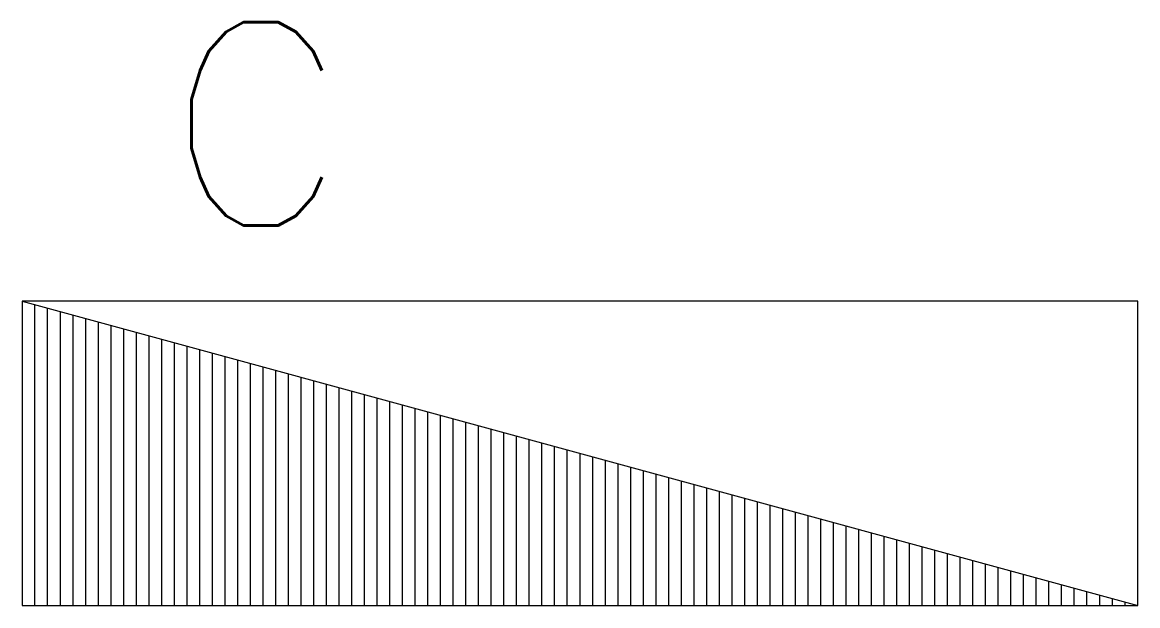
# Model space of a CAD drawing. Extents: x -0.276 to 0.274, y -0.074 to 0.214.
import ezdxf

# ---------------------------------------------------------------- set-up
doc = ezdxf.new("R2010")
doc.units = 0
doc.header["$LTSCALE"] = 0.5
doc.header["$MEASUREMENT"] = 0
doc.layers.get('0').update_dxf_attribs({"linetype": 'CONTINUOUS'})
doc.layers.add('QUADROS', color=1, linetype='CONTINUOUS')
doc.styles.add('ROMANS', font='ROMANS.shx', dxfattribs={"height": 2})

# ---------------------------------------------------------------- blocks, each defined once
blk = doc.blocks.new('*X0')
at = {"color": 0, "linetype": 'Continuous'}
for p, q in [((0.125, 0), (0.125, 2.966)), ((0.25, 0), (0.25, 2.932)), ((0.375, 0), (0.375, 2.898)), ((0.5, 0), (0.5, 2.864)), ((0.625, 0), (0.625, 2.83)), ((0.75, 0), (0.75, 2.795)), ((0.875, 0), (0.875, 2.761)), ((1, 0), (1, 2.727)), ((1.125, 0), (1.125, 2.693)), ((1.25, 0), (1.25, 2.659)), ((1.375, 0), (1.375, 2.625)), ((1.5, 0), (1.5, 2.591)), ((1.625, 0), (1.625, 2.557)), ((1.75, 0), (1.75, 2.523)), ((1.875, 0), (1.875, 2.489)), ((2, 0), (2, 2.455)), ((2.125, 0), (2.125, 2.42)), ((2.25, 0), (2.25, 2.386)), ((2.375, 0), (2.375, 2.352)), ((2.5, 0), (2.5, 2.318)), ((2.625, 0), (2.625, 2.284)), ((2.75, 0), (2.75, 2.25)), ((2.875, 0), (2.875, 2.216)), ((3, 0), (3, 2.182)), ((3.125, 0), (3.125, 2.148)), ((3.25, 0), (3.25, 2.114)), ((3.375, 0), (3.375, 2.08)), ((3.5, 0), (3.5, 2.045)), ((3.625, 0), (3.625, 2.011)), ((3.75, 0), (3.75, 1.977)), ((3.875, 0), (3.875, 1.943)), ((4, 0), (4, 1.909)), ((4.125, 0), (4.125, 1.875)), ((4.25, 0), (4.25, 1.841)), ((4.375, 0), (4.375, 1.807)), ((4.5, 0), (4.5, 1.773)), ((4.625, 0), (4.625, 1.739)), ((4.75, 0), (4.75, 1.705)), ((4.875, 0), (4.875, 1.67)), ((5, 0), (5, 1.636)), ((5.125, 0), (5.125, 1.602)), ((5.25, 0), (5.25, 1.568)), ((5.375, 0), (5.375, 1.534)), ((5.5, 0), (5.5, 1.5)), ((5.625, 0), (5.625, 1.466)), ((5.75, 0), (5.75, 1.432)), ((5.875, 0), (5.875, 1.398)), ((6, 0), (6, 1.364)), ((6.125, 0), (6.125, 1.33)), ((6.25, 0), (6.25, 1.295)), ((6.375, 0), (6.375, 1.261)), ((6.5, 0), (6.5, 1.227)), ((6.625, 0), (6.625, 1.193)), ((6.75, 0), (6.75, 1.159)), ((6.875, 0), (6.875, 1.125)), ((7, 0), (7, 1.091)), ((7.125, 0), (7.125, 1.057)), ((7.25, 0), (7.25, 1.023)), ((7.375, 0), (7.375, 0.989)), ((7.5, 0), (7.5, 0.955)), ((7.625, 0), (7.625, 0.92)), ((7.75, 0), (7.75, 0.886)), ((7.875, 0), (7.875, 0.852)), ((8, 0), (8, 0.818)), ((8.125, 0), (8.125, 0.784)), ((8.25, 0), (8.25, 0.75)), ((8.375, 0), (8.375, 0.716)), ((8.5, 0), (8.5, 0.682)), ((8.625, 0), (8.625, 0.648)), ((8.75, 0), (8.75, 0.614)), ((8.875, 0), (8.875, 0.58)), ((9, 0), (9, 0.545)), ((9.125, 0), (9.125, 0.511)), ((9.25, 0), (9.25, 0.477)), ((9.375, 0), (9.375, 0.443)), ((9.5, 0), (9.5, 0.409)), ((9.625, 0), (9.625, 0.375)), ((9.75, 0), (9.75, 0.341)), ((9.875, 0), (9.875, 0.307)), ((10, 0), (10, 0.273)), ((10.125, 0), (10.125, 0.239)), ((10.25, 0), (10.25, 0.205)), ((10.375, 0), (10.375, 0.17)), ((10.5, 0), (10.5, 0.136)), ((10.625, 0), (10.625, 0.102)), ((10.75, 0), (10.75, 0.068)), ((10.875, 0), (10.875, 0.034))]:
    blk.add_line(p, q, dxfattribs=at)

msp = doc.modelspace()

# ---------------------------------------------------------------- linework, layer by layer
at = {"layer": 'QUADROS', "linetype": 'Continuous'}
for p, q in [((0.27368, 0.07637), (-0.27632, 0.07637)), ((-0.27632, 0.07637), (-0.27632, -0.07363)), ((-0.27632, 0.07637), (0.27368, -0.07363)), ((0.27368, -0.07363), (0.27368, 0.07637)), ((-0.27632, -0.07363), (0.27368, -0.07363))]:
    msp.add_line(p, q, dxfattribs=at)

# ---------------------------------------------------------------- block references
at = {"layer": 'QUADROS', "linetype": 'Continuous', "xscale": 0.05, "yscale": 0.05, "zscale": 0.05}
msp.add_blockref('*X0', (-0.27632, -0.07363), dxfattribs=at)

# ---------------------------------------------------------------- texts
at = {"layer": 'QUADROS', "linetype": 'Continuous', "style": 'ROMANS'}
msp.add_attdef('C', (-0.2058, 0.1137), '', height=0.1, dxfattribs=at)

doc.saveas('drawing.dxf')
